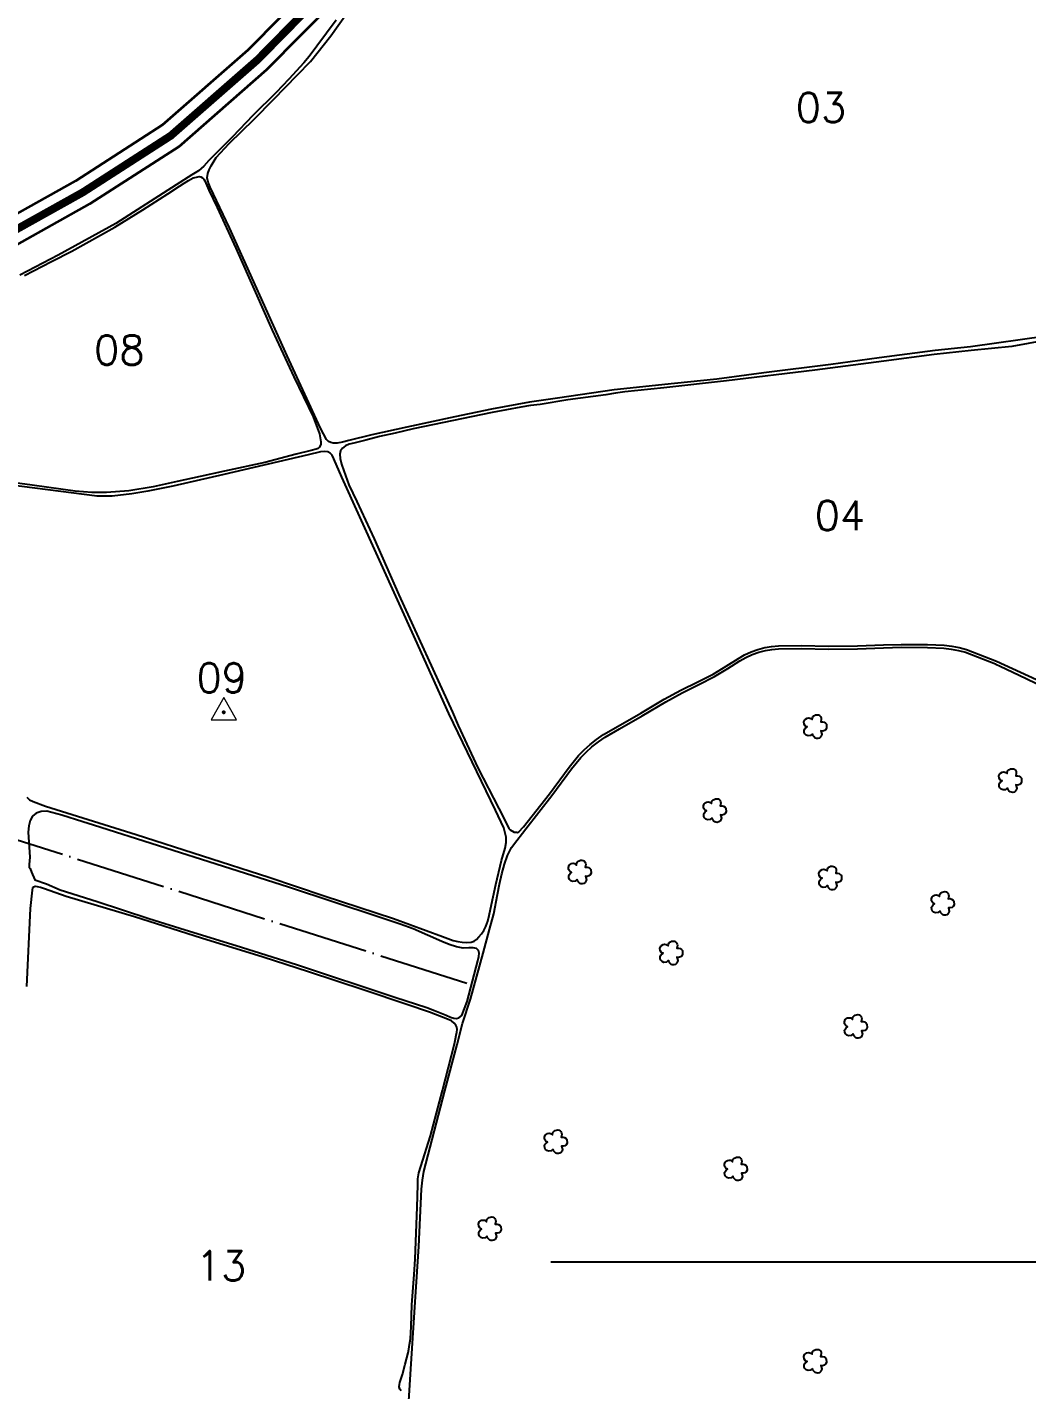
# Model space of a CAD drawing. Extents: x 723061 to 727261, y 7823092 to 7829032.
# Drawn here: x 724677 to 725563, y 7825877 to 7827085 of the extents above; entities that cross this region are included whole.
import ezdxf
from ezdxf.enums import TextEntityAlignment as Align

# ---------------------------------------------------------------- set-up
doc = ezdxf.new("R2010")
doc.units = 0
doc.header["$MEASUREMENT"] = 0
for name, pattern in [('CENTER2', [1.125, 0.75, -0.125, 0.125, -0.125]), ('CONTINUO', [0]), ('TAPUME', [94, 80, -7, 0, -7])]:
    doc.linetypes.add(name, pattern=pattern)
for name, color, linetype in [('0114001051', 1, 'Continuous'), ('0114001051003', 5, 'Continuous'), ('0114001051004', 5, 'Continuous'), ('0114001051008', 5, 'Continuous'), ('0114001051009', 5, 'Continuous'), ('0114001051013', 5, 'Continuous'), ('_SIMBOLO ARVORE', 118, 'Continuous'), ('COORDENADAS', 7, 'Continuous'), ('GRADE', 8, 'Continuous'), ('REDE ALTA TENSÃO', 6, 'Continuous'), ('REDE_DE_LUZ', 6, 'Continuous'), ('TXT_NUM TALHOES', 7, 'Continuous')]:
    doc.layers.add(name, color=color, linetype=linetype)
doc.layers.add('ESTRADA', color=1, linetype='Continuous', lineweight=35)
doc.styles.add('SIMPLEX', font='')
doc.styles.get('SIMPLEX').set_extended_font_data('simplex.shx')

msp = doc.modelspace()

# ---------------------------------------------------------------- linework, layer by layer
at = {"layer": '0114001051'}
for points in [[(724950.4, 7827090.9), (724933.4, 7827067.9), (724926.7, 7827058.7), (724921.9, 7827052.9), (724908.5, 7827038.4), (724897.3, 7827026.8), (724876.6, 7827006.2), (724858.6, 7826987.4), (724846.3, 7826974.9), (724837.6, 7826966.3), (724833.1, 7826961.5), (724828.6, 7826957.4), (724822.7, 7826953.7), (724808.8, 7826945), (724755.2, 7826910.7), (724704, 7826882.6), (724670.1, 7826864.7)], [(725011.4, 7825809.7), (725016.5, 7825890.5), (725020.8, 7825958.9), (725023.9, 7826003.7), (725026.2, 7826054.5), (725027, 7826062.4), (725028.2, 7826070.1), (725046.9, 7826141.5), (725057.9, 7826182.6), (725062.5, 7826201.2), (725069.7, 7826222.8), (725080.9, 7826263.7), (725086.6, 7826284.6), (725090.3, 7826298.4), (725093.6, 7826315.6), (725095.5, 7826324.8), (725097.5, 7826333.9), (725099.8, 7826342.5), (725102.5, 7826350.3), (725106.1, 7826357.3), (725110.7, 7826363.6), (725115.9, 7826369.9), (725118.6, 7826373.9), (725141.7, 7826403.4), (725159.1, 7826427.1), (725167.4, 7826437.2), (725172.1, 7826442), (725177.3, 7826446.7), (725183, 7826451.1), (725189.1, 7826455.2), (725201.9, 7826462.6), (725222, 7826474.2), (725242.8, 7826486.5), (725257.3, 7826494.4), (725272.2, 7826501.8), (725285.9, 7826508.9), (725297.7, 7826516), (725308.6, 7826522.8), (725313.9, 7826525.7), (725319.4, 7826528.3), (725325.3, 7826530.5), (725331.1, 7826532.1), (725336.9, 7826533), (725342.8, 7826533.5), (725362.7, 7826533.7), (725387.3, 7826533.3), (725412.8, 7826533.5), (725435.7, 7826534.4), (725451.7, 7826534.8), (725474.7, 7826534.6), (725489.3, 7826534.1), (725495.9, 7826533.3), (725502.3, 7826532.1), (725508.6, 7826530.5), (725535, 7826520.2), (725535.4, 7826520), (725539.3, 7826518.1), (725556.2, 7826510), (725577.8, 7826499.9)]]:
    msp.add_lwpolyline(points, dxfattribs=at)
at = {"layer": '0114001051003', "elevation": 710.3}
msp.add_lwpolyline([(725580.2, 7826810.6), (725513.1, 7826801.2), (725481.7, 7826798.1), (725432.1, 7826791.5), (725389.2, 7826785.7), (725329.7, 7826778.2), (725288.1, 7826772.7), (725250.4, 7826768.6), (725197, 7826763.2), (725146.8, 7826755.6), (725122.1, 7826752.1), (725088.4, 7826745.9), (725055.9, 7826739.1), (725013.3, 7826729.9), (724982.1, 7826723.1), (724961.8, 7826718.2), (724956.1, 7826716.8), (724951.4, 7826715.9), (724948, 7826715.9), (724945.7, 7826716.3), (724943.7, 7826717.3), (724941.9, 7826719), (724936.6, 7826729.2), (724907, 7826793.3), (724855.9, 7826906.7), (724838.9, 7826942.8), (724837.1, 7826947.2), (724836.3, 7826951.2), (724836.7, 7826954.9), (724837.9, 7826958.3), (724839.6, 7826961.7), (724844.2, 7826969), (724855.7, 7826981.4), (724877.9, 7827003.2), (724894.9, 7827020.5), (724905.6, 7827031.5), (724916.3, 7827042.5), (724927.7, 7827054.3), (724945.9, 7827077), (724968.4, 7827108.8)], dxfattribs=at)
at = {"layer": '0114001051004', "elevation": 726.7}
msp.add_lwpolyline([(725578.5, 7826806.8), (725549.5, 7826801.5), (725513.5, 7826798), (725480.9, 7826794.5), (725436.2, 7826788.5), (725375, 7826780.5), (725296.6, 7826771), (725241.1, 7826764.8), (725206.5, 7826761.3), (725198.1, 7826760.1), (725189.6, 7826758.8), (725156, 7826754.1), (725131.5, 7826750.2), (725122.8, 7826749.1), (725114.3, 7826747.8), (725089, 7826742.9), (725018.7, 7826728.4), (725002.9, 7826724.8), (724989, 7826721.8), (724976.9, 7826718.6), (724966.1, 7826715.9), (724962.1, 7826714.8), (724958.7, 7826713.4), (724956.2, 7826711.5), (724954.5, 7826709.1), (724953.8, 7826706), (724954.1, 7826702.1), (724955.4, 7826697.3), (724957.4, 7826691.4), (724961.8, 7826679), (724968.8, 7826664), (724984.2, 7826631), (725006, 7826581.4), (725053.6, 7826477.2), (725058.8, 7826465.6), (725076.3, 7826427.9), (725094.9, 7826392), (725101.5, 7826378.6), (725103.5, 7826374.3), (725104.8, 7826372.9), (725108.3, 7826370.9), (725110.5, 7826370.8), (725111.2, 7826370.7), (725112.6, 7826371.3), (725116.7, 7826375.6), (725139.7, 7826405), (725157.1, 7826428.7), (725165.5, 7826438.9), (725170.4, 7826443.9), (725175.7, 7826448.7), (725181.5, 7826453.2), (725187.7, 7826457.4), (725200.6, 7826464.8), (725220.7, 7826476.4), (725241.5, 7826488.7), (725256.1, 7826496.7), (725271.1, 7826504.1), (725284.7, 7826511.1), (725296.3, 7826518.2), (725307.3, 7826525), (725312.7, 7826528.1), (725318.4, 7826530.7), (725324.5, 7826532.9), (725330.6, 7826534.6), (725336.6, 7826535.6), (725342.7, 7826536.1), (725362.8, 7826536.3), (725387.4, 7826535.8), (725412.7, 7826536.1), (725435.7, 7826536.9), (725451.6, 7826537.4), (725474.8, 7826537.2), (725489.5, 7826536.6), (725496.3, 7826535.8), (725502.9, 7826534.6), (725509.4, 7826532.9), (725536, 7826522.5), (725603.6, 7826491.5)], dxfattribs=at)
at = {"layer": '0114001051008', "elevation": 721.2}
msp.add_lwpolyline([(724674.2, 7826864.4), (724698.2, 7826876.9), (724716.2, 7826885.9), (724754.4, 7826907.2), (724779.1, 7826922.8), (724801.3, 7826937), (724811.7, 7826943.7), (724815.8, 7826946.2), (724819.7, 7826948.6), (724823.7, 7826951), (724826.7, 7826951.8), (724829, 7826952.2), (724830.7, 7826951.9), (724832.1, 7826951), (724833.2, 7826949.9), (724834.2, 7826948.3), (724837.6, 7826940.2), (724845.1, 7826924.7), (724861.7, 7826888.8), (724879, 7826849.4), (724893.9, 7826816), (724913, 7826774.7), (724930.1, 7826739.1), (724935.7, 7826724), (724937, 7826717), (724937, 7826714.7), (724935.6, 7826711.9), (724934.7, 7826711.2), (724932.8, 7826710.5), (724928.5, 7826709.4), (724915, 7826706), (724887.4, 7826698.6), (724851.6, 7826691.1), (724830.1, 7826686.3), (724809.7, 7826681.8), (724788.2, 7826677), (724766.7, 7826673.6), (724746.9, 7826672), (724733.8, 7826672), (724719.1, 7826673.4), (724681.1, 7826678.7), (724619, 7826687)], dxfattribs=at)
at = {"layer": '0114001051009', "elevation": 723.8}
msp.add_lwpolyline([(724676.3, 7826401.9), (724678.7, 7826399.7), (724681.9, 7826398), (724692.9, 7826394.1), (724773.1, 7826368.8), (724890.7, 7826331), (724939.8, 7826314.6), (725001.4, 7826294.5), (725044.8, 7826278.3), (725054.2, 7826274.9), (725058.3, 7826274), (725062.3, 7826273.3), (725066.3, 7826273.1), (725070.1, 7826273.4), (725072.9, 7826274.3), (725075.1, 7826275.8), (725077.1, 7826278.1), (725079.4, 7826280.8), (725081.6, 7826283.8), (725083.3, 7826287.4), (725084.9, 7826291.9), (725086.3, 7826297.1), (725087.5, 7826302.7), (725092.1, 7826324.6), (725097.1, 7826345.8), (725100.4, 7826356.6), (725101.4, 7826361.9), (725101.2, 7826366.5), (725099.2, 7826374.9), (725091.8, 7826390.4), (725050.5, 7826476), (725020.8, 7826541.6), (724955.6, 7826685.7), (724948.6, 7826701.9), (724946.9, 7826705.1), (724945.2, 7826707), (724943.1, 7826708), (724940.4, 7826708.5), (724936.6, 7826708.1), (724925.7, 7826705.5), (724851, 7826687.9), (724805.7, 7826677.8), (724783.5, 7826673.2), (724769.5, 7826671), (724751.8, 7826668.8), (724738.6, 7826668.7), (724627.8, 7826683.1)], dxfattribs=at)
at = {"layer": '0114001051013', "elevation": 714.4}
msp.add_lwpolyline([(725008.3, 7825875.5), (725007.1, 7825877.2), (725006.4, 7825879.2), (725006.6, 7825881.3), (725007.1, 7825883), (725009.4, 7825890.1), (725011.6, 7825899.1), (725014.3, 7825909.3), (725015, 7825912.5), (725015.7, 7825916.6), (725016.4, 7825921.7), (725016.9, 7825932.7), (725017.7, 7825951.8), (725019.6, 7825978.6), (725020.7, 7825992.2), (725021.6, 7826015.7), (725022.4, 7826038.3), (725023.1, 7826058.1), (725023.1, 7826063.6), (725023.9, 7826069), (725025.6, 7826074.5), (725034.1, 7826101.7), (725044.7, 7826142), (725055.4, 7826183.4), (725056.3, 7826187.6), (725057, 7826190.8), (725057.5, 7826193.5), (725057.8, 7826195.9), (725057.5, 7826197.9), (725056.6, 7826199.8), (725055.2, 7826201.7), (725052.8, 7826203.6), (725049.3, 7826205.2), (725033.3, 7826211.2), (725013.1, 7826218.1), (724975.4, 7826230.8), (724926, 7826247), (724885.7, 7826260), (724831.1, 7826277), (724771.8, 7826296), (724711.2, 7826314), (724692, 7826320.6), (724688.3, 7826321.8), (724685.6, 7826322.6), (724684, 7826322.8), (724683.5, 7826322.8), (724683, 7826322.6), (724682.3, 7826322.3), (724681.6, 7826322), (724681.2, 7826321.5), (724680.9, 7826319.6), (724679.2, 7826303.3), (724676.1, 7826234)], dxfattribs=at)
at = {"layer": '_SIMBOLO ARVORE', "linetype": 'CONTINUO'}
for points in [[(725373, 7826458, 0), (725371.2, 7826456.5, 0), (725368.9, 7826456.2, 0), (725367.3, 7826456.9, 0), (725366.1, 7826458, 0), (725365.6, 7826459.3, 0), (725365.5, 7826461.2, 0), (725366.1, 7826462.5, 0), (725366.8, 7826463.4, 0), (725368.1, 7826464.3, 0), (725367.3, 7826464.5, 0), (725366.4, 7826465.2, 0), (725365.4, 7826466.8, 0), (725365.3, 7826468.6, 0), (725366, 7826470.5, 0), (725366.7, 7826471.2, 0), (725368.1, 7826472, 0), (725369.5, 7826472.2, 0), (725370.6, 7826472.1, 0), (725371.5, 7826471.6, 0), (725372.5, 7826470.8, 0), (725372.8, 7826472.4, 0), (725373.1, 7826473.1, 0), (725373.8, 7826474, 0), (725374.9, 7826474.4, 0), (725375.9, 7826474.9, 0), (725377.1, 7826475, 0), (725378.3, 7826474.9, 0), (725379.2, 7826474.4, 0), (725379.9, 7826473.6, 0), (725380.5, 7826472.4, 0), (725380.7, 7826471.1, 0), (725380.2, 7826468.8, 0), (725381.8, 7826468.8, 0), (725383.2, 7826468.5, 0), (725384.5, 7826467.5, 0), (725385.2, 7826466.7, 0), (725385.4, 7826463.4, 0), (725384.6, 7826462, 0), (725383.5, 7826461, 0), (725381.9, 7826460.6, 0), (725380.4, 7826460.7, 0), (725381.2, 7826457.7, 0), (725380.8, 7826456.4, 0), (725380, 7826455.2, 0), (725379, 7826454.4, 0), (725377.6, 7826454.1, 0), (725376.3, 7826454.1, 0), (725375.3, 7826454.4, 0), (725374.1, 7826455.6, 0), (725373.3, 7826456.6, 0), (725373.1, 7826458.2, 0)], [(725545.9, 7826410.2, 0), (725544.1, 7826408.6, 0), (725541.8, 7826408.4, 0), (725540.2, 7826409, 0), (725539, 7826410.2, 0), (725538.5, 7826411.5, 0), (725538.4, 7826413.4, 0), (725539, 7826414.6, 0), (725539.7, 7826415.5, 0), (725541, 7826416.4, 0), (725540.2, 7826416.7, 0), (725539.3, 7826417.4, 0), (725538.3, 7826418.9, 0), (725538.2, 7826420.8, 0), (725538.9, 7826422.7, 0), (725539.6, 7826423.3, 0), (725541, 7826424.2, 0), (725542.4, 7826424.4, 0), (725543.5, 7826424.2, 0), (725544.4, 7826423.8, 0), (725545.4, 7826422.9, 0), (725545.7, 7826424.6, 0), (725545.9, 7826425.3, 0), (725546.7, 7826426.2, 0), (725547.8, 7826426.6, 0), (725548.8, 7826427.1, 0), (725550, 7826427.2, 0), (725551.2, 7826427, 0), (725552.1, 7826426.5, 0), (725552.8, 7826425.8, 0), (725553.4, 7826424.6, 0), (725553.6, 7826423.3, 0), (725553.1, 7826420.9, 0), (725554.7, 7826421, 0), (725556.1, 7826420.6, 0), (725557.4, 7826419.6, 0), (725558.1, 7826418.8, 0), (725558.3, 7826415.6, 0), (725557.5, 7826414.1, 0), (725556.4, 7826413.2, 0), (725554.8, 7826412.7, 0), (725553.3, 7826412.8, 0), (725554.1, 7826409.8, 0), (725553.7, 7826408.5, 0), (725552.9, 7826407.3, 0), (725551.9, 7826406.5, 0), (725550.5, 7826406.2, 0), (725549.2, 7826406.3, 0), (725548.2, 7826406.6, 0), (725547, 7826407.7, 0), (725546.2, 7826408.8, 0), (725546, 7826410.3, 0)], [(725283.9, 7826383.6, 0), (725282.1, 7826382.1, 0), (725279.8, 7826381.8, 0), (725278.2, 7826382.4, 0), (725277, 7826383.6, 0), (725276.5, 7826384.9, 0), (725276.4, 7826386.8, 0), (725277, 7826388, 0), (725277.7, 7826388.9, 0), (725279, 7826389.8, 0), (725278.2, 7826390.1, 0), (725277.3, 7826390.8, 0), (725276.3, 7826392.3, 0), (725276.2, 7826394.2, 0), (725276.9, 7826396.1, 0), (725277.6, 7826396.8, 0), (725279, 7826397.6, 0), (725280.4, 7826397.8, 0), (725281.5, 7826397.6, 0), (725282.4, 7826397.2, 0), (725283.4, 7826396.3, 0), (725283.7, 7826398, 0), (725283.9, 7826398.7, 0), (725284.7, 7826399.6, 0), (725285.8, 7826400, 0), (725286.8, 7826400.5, 0), (725288, 7826400.6, 0), (725289.2, 7826400.4, 0), (725290.1, 7826399.9, 0), (725290.8, 7826399.2, 0), (725291.4, 7826398, 0), (725291.6, 7826396.7, 0), (725291.1, 7826394.4, 0), (725292.7, 7826394.4, 0), (725294.1, 7826394, 0), (725295.4, 7826393, 0), (725296.1, 7826392.2, 0), (725296.3, 7826389, 0), (725295.5, 7826387.5, 0), (725294.4, 7826386.6, 0), (725292.8, 7826386.1, 0), (725291.3, 7826386.3, 0), (725292.1, 7826383.2, 0), (725291.7, 7826382, 0), (725290.9, 7826380.7, 0), (725289.9, 7826380, 0), (725288.5, 7826379.6, 0), (725287.2, 7826379.7, 0), (725286.2, 7826380, 0), (725285, 7826381.1, 0), (725284.2, 7826382.2, 0), (725284, 7826383.7, 0)], [(725164.2, 7826329.1, 0), (725162.4, 7826327.6, 0), (725160.1, 7826327.3, 0), (725158.5, 7826327.9, 0), (725157.3, 7826329.1, 0), (725156.8, 7826330.4, 0), (725156.7, 7826332.3, 0), (725157.3, 7826333.5, 0), (725158, 7826334.4, 0), (725159.3, 7826335.3, 0), (725158.5, 7826335.6, 0), (725157.6, 7826336.3, 0), (725156.6, 7826337.8, 0), (725156.5, 7826339.7, 0), (725157.2, 7826341.6, 0), (725157.9, 7826342.3, 0), (725159.3, 7826343.1, 0), (725160.7, 7826343.3, 0), (725161.8, 7826343.1, 0), (725162.7, 7826342.7, 0), (725163.7, 7826341.8, 0), (725164, 7826343.5, 0), (725164.3, 7826344.2, 0), (725165, 7826345.1, 0), (725166.1, 7826345.5, 0), (725167.1, 7826346, 0), (725168.3, 7826346.1, 0), (725169.5, 7826345.9, 0), (725170.4, 7826345.4, 0), (725171.1, 7826344.7, 0), (725171.7, 7826343.5, 0), (725171.9, 7826342.2, 0), (725171.4, 7826339.9, 0), (725173, 7826339.9, 0), (725174.4, 7826339.6, 0), (725175.7, 7826338.5, 0), (725176.4, 7826337.7, 0), (725176.6, 7826334.5, 0), (725175.8, 7826333, 0), (725174.7, 7826332.1, 0), (725173.1, 7826331.6, 0), (725171.6, 7826331.8, 0), (725172.4, 7826328.7, 0), (725172, 7826327.5, 0), (725171.2, 7826326.2, 0), (725170.2, 7826325.5, 0), (725168.8, 7826325.1, 0), (725167.5, 7826325.2, 0), (725166.5, 7826325.5, 0), (725165.3, 7826326.6, 0), (725164.5, 7826327.7, 0), (725164.3, 7826329.2, 0)], [(725386.3, 7826323.8, 0), (725384.5, 7826322.2, 0), (725382.2, 7826322, 0), (725380.6, 7826322.6, 0), (725379.4, 7826323.8, 0), (725378.9, 7826325.1, 0), (725378.8, 7826327, 0), (725379.4, 7826328.2, 0), (725380.1, 7826329.1, 0), (725381.4, 7826330, 0), (725380.6, 7826330.3, 0), (725379.7, 7826331, 0), (725378.7, 7826332.5, 0), (725378.6, 7826334.4, 0), (725379.3, 7826336.3, 0), (725380, 7826337, 0), (725381.4, 7826337.8, 0), (725382.8, 7826338, 0), (725383.9, 7826337.8, 0), (725384.8, 7826337.4, 0), (725385.8, 7826336.5, 0), (725386.1, 7826338.2, 0), (725386.4, 7826338.9, 0), (725387.1, 7826339.8, 0), (725388.2, 7826340.2, 0), (725389.2, 7826340.7, 0), (725390.4, 7826340.8, 0), (725391.6, 7826340.6, 0), (725392.5, 7826340.1, 0), (725393.2, 7826339.4, 0), (725393.8, 7826338.2, 0), (725394, 7826336.9, 0), (725393.5, 7826334.5, 0), (725395.1, 7826334.6, 0), (725396.5, 7826334.2, 0), (725397.8, 7826333.2, 0), (725398.5, 7826332.4, 0), (725398.7, 7826329.2, 0), (725397.9, 7826327.7, 0), (725396.8, 7826326.8, 0), (725395.2, 7826326.3, 0), (725393.7, 7826326.5, 0), (725394.5, 7826323.4, 0), (725394.1, 7826322.1, 0), (725393.3, 7826320.9, 0), (725392.3, 7826320.2, 0), (725390.9, 7826319.8, 0), (725389.6, 7826319.9, 0), (725388.6, 7826320.2, 0), (725387.4, 7826321.3, 0), (725386.6, 7826322.4, 0), (725386.4, 7826323.9, 0)], [(725486.1, 7826301.2, 0), (725484.2, 7826299.7, 0), (725481.9, 7826299.4, 0), (725480.3, 7826300, 0), (725479.1, 7826301.2, 0), (725478.7, 7826302.5, 0), (725478.5, 7826304.4, 0), (725479.2, 7826305.6, 0), (725479.8, 7826306.5, 0), (725481.1, 7826307.4, 0), (725480.3, 7826307.7, 0), (725479.5, 7826308.4, 0), (725478.5, 7826309.9, 0), (725478.3, 7826311.8, 0), (725479, 7826313.7, 0), (725479.8, 7826314.4, 0), (725481.1, 7826315.2, 0), (725482.5, 7826315.4, 0), (725483.7, 7826315.2, 0), (725484.6, 7826314.8, 0), (725485.6, 7826313.9, 0), (725485.8, 7826315.6, 0), (725486.1, 7826316.3, 0), (725486.8, 7826317.2, 0), (725487.9, 7826317.6, 0), (725489, 7826318.1, 0), (725490.2, 7826318.2, 0), (725491.3, 7826318, 0), (725492.3, 7826317.5, 0), (725492.9, 7826316.8, 0), (725493.5, 7826315.6, 0), (725493.8, 7826314.3, 0), (725493.2, 7826311.9, 0), (725494.9, 7826312, 0), (725496.2, 7826311.6, 0), (725497.5, 7826310.6, 0), (725498.2, 7826309.8, 0), (725498.4, 7826306.6, 0), (725497.6, 7826305.1, 0), (725496.6, 7826304.2, 0), (725494.9, 7826303.7, 0), (725493.5, 7826303.9, 0), (725494.2, 7826300.8, 0), (725493.9, 7826299.5, 0), (725493, 7826298.3, 0), (725492, 7826297.6, 0), (725490.7, 7826297.2, 0), (725489.3, 7826297.3, 0), (725488.3, 7826297.6, 0), (725487.2, 7826298.7, 0), (725486.4, 7826299.8, 0), (725486.1, 7826301.3, 0)], [(725245.3, 7826257.3, 0), (725243.5, 7826255.8, 0), (725241.2, 7826255.5, 0), (725239.6, 7826256.2, 0), (725238.4, 7826257.3, 0), (725237.9, 7826258.6, 0), (725237.8, 7826260.5, 0), (725238.4, 7826261.8, 0), (725239.1, 7826262.7, 0), (725240.4, 7826263.6, 0), (725239.6, 7826263.8, 0), (725238.8, 7826264.5, 0), (725237.8, 7826266.1, 0), (725237.6, 7826267.9, 0), (725238.3, 7826269.8, 0), (725239, 7826270.5, 0), (725240.4, 7826271.3, 0), (725241.8, 7826271.5, 0), (725243, 7826271.4, 0), (725243.8, 7826270.9, 0), (725244.8, 7826270.1, 0), (725245.1, 7826271.7, 0), (725245.4, 7826272.4, 0), (725246.1, 7826273.3, 0), (725247.2, 7826273.7, 0), (725248.3, 7826274.2, 0), (725249.5, 7826274.3, 0), (725250.6, 7826274.2, 0), (725251.5, 7826273.7, 0), (725252.2, 7826272.9, 0), (725252.8, 7826271.7, 0), (725253.1, 7826270.4, 0), (725252.5, 7826268.1, 0), (725254.2, 7826268.1, 0), (725255.5, 7826267.8, 0), (725256.8, 7826266.8, 0), (725257.5, 7826266, 0), (725257.7, 7826262.7, 0), (725256.9, 7826261.3, 0), (725255.9, 7826260.3, 0), (725254.2, 7826259.9, 0), (725252.7, 7826260, 0), (725253.5, 7826257, 0), (725253.2, 7826255.7, 0), (725252.3, 7826254.5, 0), (725251.3, 7826253.7, 0), (725250, 7826253.4, 0), (725248.6, 7826253.4, 0), (725247.6, 7826253.7, 0), (725246.4, 7826254.9, 0), (725245.6, 7826255.9, 0), (725245.4, 7826257.5, 0)], [(725408.9, 7826192.2, 0), (725407.1, 7826190.7, 0), (725404.8, 7826190.4, 0), (725403.2, 7826191, 0), (725402, 7826192.2, 0), (725401.5, 7826193.5, 0), (725401.4, 7826195.4, 0), (725402, 7826196.6, 0), (725402.7, 7826197.5, 0), (725404, 7826198.4, 0), (725403.2, 7826198.7, 0), (725402.3, 7826199.4, 0), (725401.4, 7826200.9, 0), (725401.2, 7826202.8, 0), (725401.9, 7826204.7, 0), (725402.6, 7826205.4, 0), (725404, 7826206.2, 0), (725405.4, 7826206.4, 0), (725406.5, 7826206.2, 0), (725407.4, 7826205.8, 0), (725408.4, 7826204.9, 0), (725408.7, 7826206.6, 0), (725409, 7826207.3, 0), (725409.7, 7826208.2, 0), (725410.8, 7826208.6, 0), (725411.9, 7826209.1, 0), (725413.1, 7826209.2, 0), (725414.2, 7826209, 0), (725415.1, 7826208.5, 0), (725415.8, 7826207.8, 0), (725416.4, 7826206.6, 0), (725416.6, 7826205.3, 0), (725416.1, 7826203, 0), (725417.7, 7826203, 0), (725419.1, 7826202.7, 0), (725420.4, 7826201.6, 0), (725421.1, 7826200.8, 0), (725421.3, 7826197.6, 0), (725420.5, 7826196.1, 0), (725419.4, 7826195.2, 0), (725417.8, 7826194.7, 0), (725416.3, 7826194.9, 0), (725417.1, 7826191.8, 0), (725416.7, 7826190.6, 0), (725415.9, 7826189.3, 0), (725414.9, 7826188.6, 0), (725413.5, 7826188.2, 0), (725412.2, 7826188.3, 0), (725411.2, 7826188.6, 0), (725410, 7826189.7, 0), (725409.2, 7826190.8, 0), (725409, 7826192.3, 0)], [(725142.9, 7826089.8, 0), (725141.1, 7826088.3, 0), (725138.8, 7826088.1, 0), (725137.2, 7826088.7, 0), (725136, 7826089.8, 0), (725135.5, 7826091.1, 0), (725135.4, 7826093.1, 0), (725136, 7826094.3, 0), (725136.7, 7826095.2, 0), (725138, 7826096.1, 0), (725137.2, 7826096.4, 0), (725136.3, 7826097.1, 0), (725135.4, 7826098.6, 0), (725135.2, 7826100.4, 0), (725135.9, 7826102.3, 0), (725136.6, 7826103, 0), (725138, 7826103.9, 0), (725139.4, 7826104, 0), (725140.5, 7826103.9, 0), (725141.4, 7826103.5, 0), (725142.4, 7826102.6, 0), (725142.7, 7826104.3, 0), (725143, 7826104.9, 0), (725143.7, 7826105.9, 0), (725144.8, 7826106.3, 0), (725145.9, 7826106.7, 0), (725147.1, 7826106.9, 0), (725148.2, 7826106.7, 0), (725149.1, 7826106.2, 0), (725149.8, 7826105.5, 0), (725150.4, 7826104.3, 0), (725150.6, 7826103, 0), (725150.1, 7826100.6, 0), (725151.7, 7826100.6, 0), (725153.1, 7826100.3, 0), (725154.4, 7826099.3, 0), (725155.1, 7826098.5, 0), (725155.3, 7826095.2, 0), (725154.5, 7826093.8, 0), (725153.4, 7826092.8, 0), (725151.8, 7826092.4, 0), (725150.3, 7826092.5, 0), (725151.1, 7826089.5, 0), (725150.8, 7826088.2, 0), (725149.9, 7826087, 0), (725148.9, 7826086.2, 0), (725147.6, 7826085.9, 0), (725146.2, 7826086, 0), (725145.2, 7826086.3, 0), (725144, 7826087.4, 0), (725143.2, 7826088.4, 0), (725143, 7826090, 0)], [(725302.5, 7826065.9, 0), (725300.7, 7826064.4, 0), (725298.4, 7826064.1, 0), (725296.8, 7826064.8, 0), (725295.6, 7826065.9, 0), (725295.1, 7826067.2, 0), (725295, 7826069.2, 0), (725295.6, 7826070.4, 0), (725296.3, 7826071.3, 0), (725297.6, 7826072.2, 0), (725296.8, 7826072.4, 0), (725295.9, 7826073.1, 0), (725295, 7826074.7, 0), (725294.8, 7826076.5, 0), (725295.5, 7826078.4, 0), (725296.2, 7826079.1, 0), (725297.6, 7826079.9, 0), (725299, 7826080.1, 0), (725300.1, 7826080, 0), (725301, 7826079.5, 0), (725302, 7826078.7, 0), (725302.3, 7826080.3, 0), (725302.6, 7826081, 0), (725303.3, 7826081.9, 0), (725304.4, 7826082.3, 0), (725305.5, 7826082.8, 0), (725306.7, 7826082.9, 0), (725307.8, 7826082.8, 0), (725308.7, 7826082.3, 0), (725309.4, 7826081.5, 0), (725310, 7826080.4, 0), (725310.2, 7826079, 0), (725309.7, 7826076.7, 0), (725311.3, 7826076.7, 0), (725312.7, 7826076.4, 0), (725314, 7826075.4, 0), (725314.7, 7826074.6, 0), (725314.9, 7826071.3, 0), (725314.1, 7826069.9, 0), (725313, 7826068.9, 0), (725311.4, 7826068.5, 0), (725309.9, 7826068.6, 0), (725310.7, 7826065.6, 0), (725310.3, 7826064.3, 0), (725309.5, 7826063.1, 0), (725308.5, 7826062.3, 0), (725307.2, 7826062, 0), (725305.8, 7826062, 0), (725304.8, 7826062.3, 0), (725303.6, 7826063.5, 0), (725302.8, 7826064.5, 0), (725302.6, 7826066.1, 0)], [(725084.4, 7826012.7, 0), (725082.6, 7826011.2, 0), (725080.3, 7826011, 0), (725078.7, 7826011.6, 0), (725077.5, 7826012.7, 0), (725077, 7826014.1, 0), (725076.9, 7826016, 0), (725077.5, 7826017.2, 0), (725078.2, 7826018.1, 0), (725079.5, 7826019, 0), (725078.7, 7826019.3, 0), (725077.8, 7826020, 0), (725076.9, 7826021.5, 0), (725076.7, 7826023.3, 0), (725077.4, 7826025.3, 0), (725078.1, 7826025.9, 0), (725079.5, 7826026.8, 0), (725080.9, 7826027, 0), (725082, 7826026.8, 0), (725082.9, 7826026.4, 0), (725083.9, 7826025.5, 0), (725084.2, 7826027.2, 0), (725084.5, 7826027.8, 0), (725085.2, 7826028.8, 0), (725086.3, 7826029.2, 0), (725087.3, 7826029.7, 0), (725088.5, 7826029.8, 0), (725089.7, 7826029.6, 0), (725090.6, 7826029.1, 0), (725091.3, 7826028.4, 0), (725091.9, 7826027.2, 0), (725092.1, 7826025.9, 0), (725091.6, 7826023.5, 0), (725093.2, 7826023.5, 0), (725094.6, 7826023.2, 0), (725095.9, 7826022.2, 0), (725096.6, 7826021.4, 0), (725096.8, 7826018.2, 0), (725096, 7826016.7, 0), (725094.9, 7826015.7, 0), (725093.3, 7826015.3, 0), (725091.8, 7826015.4, 0), (725092.6, 7826012.4, 0), (725092.2, 7826011.1, 0), (725091.4, 7826009.9, 0), (725090.4, 7826009.1, 0), (725089, 7826008.8, 0), (725087.7, 7826008.9, 0), (725086.7, 7826009.2, 0), (725085.5, 7826010.3, 0), (725084.7, 7826011.3, 0), (725084.5, 7826012.9, 0)], [(725373, 7825895.3, 0), (725371.2, 7825893.8, 0), (725368.9, 7825893.5, 0), (725367.2, 7825894.2, 0), (725366.1, 7825895.3, 0), (725365.6, 7825896.6, 0), (725365.4, 7825898.6, 0), (725366.1, 7825899.8, 0), (725366.7, 7825900.7, 0), (725368.1, 7825901.6, 0), (725367.2, 7825901.9, 0), (725366.4, 7825902.5, 0), (725365.4, 7825904.1, 0), (725365.2, 7825905.9, 0), (725365.9, 7825907.8, 0), (725366.7, 7825908.5, 0), (725368, 7825909.3, 0), (725369.5, 7825909.5, 0), (725370.6, 7825909.4, 0), (725371.5, 7825909, 0), (725372.5, 7825908.1, 0), (725372.8, 7825909.8, 0), (725373, 7825910.4, 0), (725373.7, 7825911.4, 0), (725374.8, 7825911.8, 0), (725375.9, 7825912.2, 0), (725377.1, 7825912.3, 0), (725378.2, 7825912.2, 0), (725379.2, 7825911.7, 0), (725379.9, 7825911, 0), (725380.5, 7825909.8, 0), (725380.7, 7825908.5, 0), (725380.1, 7825906.1, 0), (725381.8, 7825906.1, 0), (725383.1, 7825905.8, 0), (725384.4, 7825904.8, 0), (725385.1, 7825904, 0), (725385.3, 7825900.7, 0), (725384.5, 7825899.3, 0), (725383.5, 7825898.3, 0), (725381.8, 7825897.9, 0), (725380.4, 7825898, 0), (725381.2, 7825895, 0), (725380.8, 7825893.7, 0), (725379.9, 7825892.5, 0), (725379, 7825891.7, 0), (725377.6, 7825891.4, 0), (725376.2, 7825891.5, 0), (725375.2, 7825891.8, 0), (725374.1, 7825892.9, 0), (725373.3, 7825893.9, 0), (725373, 7825895.5, 0)]]:
    msp.add_polyline3d(points, dxfattribs=at)
at = {"layer": 'COORDENADAS', "color": 7, "lineweight": 9, "flags": 128}
msp.add_lwpolyline([(724839.6, 7826470.6), (724862.2, 7826470.6), (724850.9, 7826490.2)], close=True, dxfattribs=at)
at = {"layer": 'COORDENADAS', "color": 7, "lineweight": 9, "const_width": 1.77, "flags": 128}
msp.add_lwpolyline([(724850, 7826477.2, -1), (724851.7, 7826477.2, -1)], format="xyb", close=True, dxfattribs=at)
at = {"layer": 'ESTRADA'}
for points in [[(724627.4, 7826896.9), (724719.8, 7826948.5), (724796.7, 7826998), (724872.5, 7827064.5), (724931.9, 7827124.8), (724957.1, 7827162.1), (725027.9, 7827273.4), (725113.8, 7827409.4), (725213, 7827566.2), (725328.6, 7827743.8), (725443.2, 7827923.4), (725531.8, 7828060.1)], [(724638.1, 7826875.5), (724732.1, 7826927.9), (724811.2, 7826978.7), (724889, 7827047), (724950.6, 7827109.5), (724977.2, 7827148.9), (725048.2, 7827260.6), (725134.1, 7827396.6), (725233.2, 7827553.3), (725348.8, 7827730.8), (725463.4, 7827910.4), (725550.7, 7828045.2)]]:
    msp.add_lwpolyline(points, dxfattribs=at)
at = {"layer": 'ESTRADA', "linetype": 'CENTER2', "ltscale": 80, "const_width": 7}
msp.add_lwpolyline([(724632.7, 7826886.2), (724725.9, 7826938.2), (724803.9, 7826988.4), (724880.8, 7827055.7), (724941.3, 7827117.2), (724967.2, 7827155.5), (725038.1, 7827267), (725123.9, 7827403), (725223.1, 7827559.7), (725338.7, 7827737.3), (725453.3, 7827916.9), (725539.9, 7828050.5)], dxfattribs=at)
at = {"layer": 'GRADE', "linetype": 'Continuous'}
msp.add_line((725141, 7825990), (727060.8, 7825990), dxfattribs=at)
at = {"layer": 'REDE ALTA TENSÃO'}
msp.add_lwpolyline([(725059.2, 7826206.3), (725061.9, 7826208.4), (725066.6, 7826220.9), (725076.2, 7826256.8), (725077, 7826260.6), (725077.3, 7826263.5), (725076.7, 7826266), (725074.9, 7826267.8), (725072, 7826268.5), (725068.1, 7826268.3), (725063.1, 7826268.2), (725057.1, 7826269.3), (725050.7, 7826271.3), (725044.3, 7826273.9), (725018.8, 7826285.3), (725007.2, 7826289.3), (724987.8, 7826295.8), (724908.3, 7826322.1), (724735.4, 7826377.1), (724725.8, 7826380.1), (724707.3, 7826386), (724694.1, 7826389.4), (724689, 7826389.2), (724684.5, 7826387.8), (724681.3, 7826385.1), (724679.3, 7826381.3), (724678, 7826376.5), (724677.5, 7826371), (724679, 7826348.8), (724678.4, 7826342.3), (724678.4, 7826340), (724679.1, 7826338.8), (724680.5, 7826335.4), (724683.3, 7826328.7), (724693.7, 7826325), (724705.7, 7826319.9), (724738.7, 7826309.5), (724784.5, 7826294.4), (724816.7, 7826284.3), (724861.8, 7826270.3), (724915.3, 7826253.7), (725002.5, 7826224.5), (725030.8, 7826215.4), (725037.7, 7826212.9), (725048.2, 7826208.6), (725051.8, 7826207), (725054.8, 7826206), (725057.1, 7826205.8)], close=True, dxfattribs=at)
at = {"layer": 'REDE_DE_LUZ', "linetype": 'TAPUME', "elevation": 707.8, "flags": 128}
msp.add_lwpolyline([(724183.3, 7826518.5), (725070.5, 7826235.8)], dxfattribs=at)

# ---------------------------------------------------------------- texts
at = {"layer": 'TXT_NUM TALHOES', "linetype": 'Continuous', "style": 'SIMPLEX'}
for s, p in [('03', (725380.4, 7827013.5)), ('08', (724758.3, 7826798.4)), ('04', (725397.2, 7826651.7)), ('09', (724849.1, 7826507.7)), ('13', (724848.5, 7825986.5))]:
    msp.add_text(s, height=26, dxfattribs=at).set_placement(p, align=Align.MIDDLE_CENTER)

doc.saveas('drawing.dxf')
